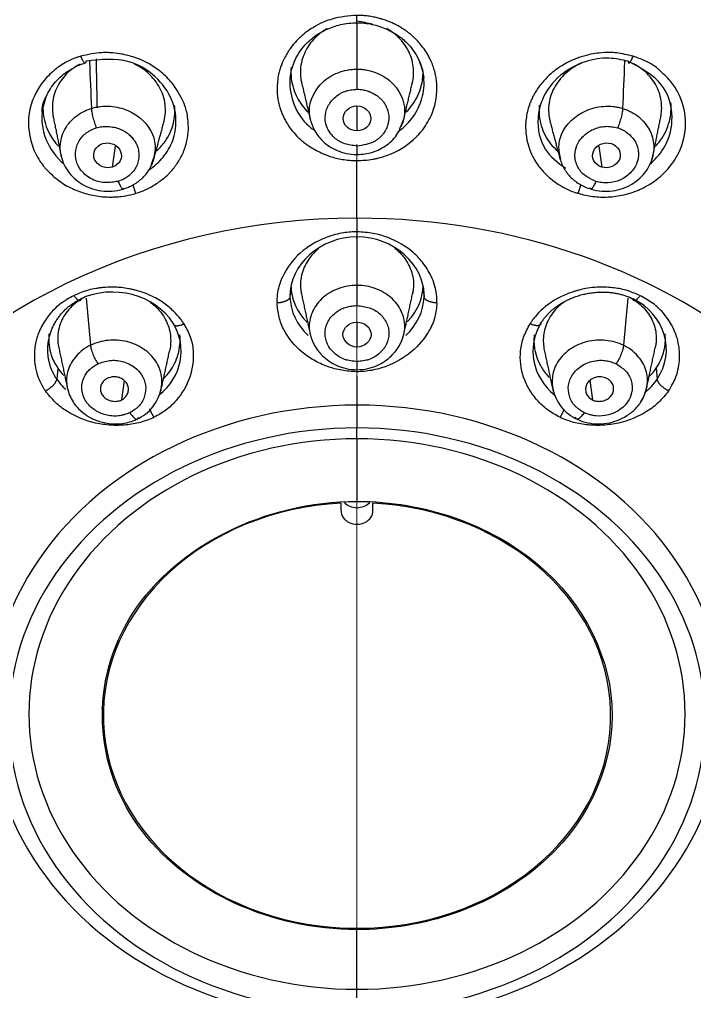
# Model space of a CAD drawing. Extents: x 0 to 1128, y 0 to 827.
# Drawn here: x 452.51 to 473.67, y 520.57 to 551.03 of the extents above; entities that cross this region are included whole.
import ezdxf

# ---------------------------------------------------------------- set-up
doc = ezdxf.new("R2010")
doc.units = 0
doc.header["$LTSCALE"] = 3
doc.header["$MEASUREMENT"] = 0
doc.linetypes.add('CENTER2', pattern=[28.575, 19.05, -3.175, 3.175, -3.175])
doc.layers.add('1', color=7, linetype='CONTINUOUS')
doc.layers.add('Cneter', color=1, linetype='CENTER2', lineweight=13)

msp = doc.modelspace()

# ---------------------------------------------------------------- linework, layer by layer
at = {"layer": '1', "color": 7, "linetype": 'Continuous'}
for p, q in [((463.091, 548.318), (463.091, 547.537)), ((455.511, 547.061), (455.422, 546.402)), ((470.671, 547.061), (470.76, 546.402)), ((463.091, 544.8), (463.091, 546.605)), ((463.091, 544.8), (463.091, 544.372)), ((463.091, 544.201), (463.091, 542.695)), ((461.022, 542.676), (460.989, 542.34)), ((465.16, 542.676), (465.193, 542.34)), ((454.602, 542.293), (454.736, 540.818)), ((471.58, 542.293), (471.446, 540.818)), ((463.091, 541.532), (463.091, 540.764)), ((453.711, 540.103), (453.684, 539.753)), ((472.471, 540.103), (472.498, 539.753)), ((463.091, 539.85), (463.091, 538.943)), ((455.789, 539.714), (455.711, 539.105)), ((470.393, 539.714), (470.471, 539.105)), ((463.091, 538.943), (463.091, 538.229)), ((463.091, 537.888), (463.091, 538.229)), ((463.091, 537.888), (463.091, 535.927)), ((462.591, 535.633), (462.591, 535.872)), ((463.591, 535.633), (463.591, 535.872)), ((463.091, 522.508), (463.091, 522.55)), ((463.091, 520.637), (463.091, 522.508)), ((463.091, 519.926), (463.091, 520.637))]:
    msp.add_line(p, q, dxfattribs=at)
for centre, major_axis, start_param, end_param in [((463.091, 532.806), (38.932, 0), 1.570796, 3.633743), ((463.091, 532.806), (38.932, 0), 5.765608, 7.853982), ((463.091, 532.736), (38.762, 0), 1.570796, 4.712389), ((463.091, 532.736), (38.762, 0), 4.712389, 7.853982), ((463.091, 532.712), (38.555, 0), 1.570796, 4.712389), ((463.091, 532.712), (38.555, 0), 4.712389, 7.853982), ((463.091, 532.712), (-37.7, 0), 4.712389, 7.319813), ((463.091, 532.712), (-37.7, 0), 2.104965, 4.712389), ((463.091, 532.561), (37.4, 0), 1.570796, 2.79938), ((463.091, 532.561), (37.4, 0), 0.336028, 1.570796), ((463.091, 532.303), (37.281, 0), 0, 3.141593), ((463.091, 532.107), (-36.953, 0), 4.712389, 6.283185), ((463.091, 532.107), (-36.953, 0), 3.141593, 4.712389), ((463.091, 529.512), (-18.228, 0), 4.712389, 7.853982), ((463.091, 529.512), (-18.228, 0), 3.141593, 4.712389), ((463.091, 529.292), (11.507, 0), 1.570796, 4.712389), ((463.091, 529.292), (11.507, 0), 4.712389, 7.853982), ((463.091, 529.077), (10.912, 0), 1.570796, 4.712389), ((463.091, 529.077), (10.912, 0), 4.712389, 7.853982), ((463.091, 529.263), (-10.285, 0), 4.712389, 7.853982), ((463.091, 529.263), (-10.285, 0), 1.570796, 4.712389), ((463.091, 529.217), (7.95, 0), 1.633731, 7.791047), ((463.091, 536.149), (0.5, 0), 3.77185, 4.712389), ((463.091, 536.149), (0.5, 0), 4.712389, 5.633882), ((463.091, 535.633), (-0.5, 0), 0, 3.141593), ((463.091, 532.107), (-36.953, 0), 0, 1.570796), ((463.091, 532.107), (-36.953, 0), 1.570796, 3.141593), ((463.091, 529.733), (8, 0), 3.181648, 3.261317), ((463.091, 529.512), (-18.228, 0), 1.570796, 3.141593)]:
    msp.add_ellipse(centre, major_axis=major_axis, ratio=0.838671, start_param=start_param, end_param=end_param, dxfattribs=at)
for points, knots in [([(463.092, 576.731), (461.625, 576.742), (458.622, 576.643), (454.215, 576.105), (450.031, 575.25), (446.284, 574.171), (442.98, 572.956), (440.115, 571.668), (437.662, 570.361), (435.397, 568.967), (433.385, 567.544), (431.677, 566.165), (430.376, 564.999), (429.321, 563.967), (428.383, 562.971), (427.448, 561.891), (426.53, 560.722), (425.588, 559.385), (424.619, 557.825), (423.605, 555.906), (422.678, 553.723), (421.916, 551.337), (421.398, 548.941), (421.079, 546.251), (421.052, 544.382), (421.097, 543.313)], [0, 0, 0, 0, 0.064721, 0.133436, 0.197352, 0.256812, 0.311316, 0.360669, 0.405217, 0.445127, 0.49094, 0.528108, 0.556544, 0.580716, 0.604638, 0.628295, 0.656369, 0.684261, 0.716828, 0.75682, 0.804138, 0.848945, 0.897193, 0.941937, 1, 1, 1, 1]), ([(505.085, 543.318), (505.13, 544.385), (505.104, 546.252), (504.784, 548.94), (504.266, 551.337), (503.504, 553.723), (502.577, 555.906), (501.563, 557.825), (500.595, 559.384), (499.657, 560.716), (498.746, 561.876), (497.827, 562.94), (496.91, 563.917), (495.882, 564.927), (494.61, 566.076), (492.927, 567.445), (490.933, 568.868), (488.68, 570.269), (486.229, 571.588), (483.36, 572.892), (480.044, 574.124), (476.276, 575.221), (472.059, 576.091), (467.609, 576.64), (464.574, 576.742), (463.091, 576.731)], [0, 0, 0, 0, 0.057989, 0.102735, 0.150988, 0.195799, 0.243121, 0.283117, 0.315685, 0.343512, 0.371334, 0.394633, 0.418061, 0.441605, 0.46944, 0.506212, 0.551838, 0.591748, 0.636407, 0.685962, 0.740773, 0.800676, 0.865146, 0.934513, 1, 1, 1, 1]), ([(457.049, 500.187), (452.009, 500.822), (447.151, 502.263), (438.405, 506.497), (434.502, 509.329), (428.215, 515.942), (425.807, 519.77), (422.84, 527.862), (422.264, 532.152), (423.018, 540.604), (424.347, 544.774), (428.74, 552.406), (431.787, 555.884), (439.203, 561.648), (443.549, 563.945), (452.984, 567.053), (458.003, 567.853), (463.091, 567.852)], [0, 0, 0, 0, 0.125, 0.125, 0.25, 0.25, 0.375, 0.375, 0.5, 0.5, 0.625, 0.625, 0.75, 0.75, 0.875, 0.875, 1, 1, 1, 1]), ([(469.133, 500.187), (474.134, 500.819), (478.991, 502.244), (487.751, 506.485), (491.652, 509.299), (497.959, 515.931), (500.363, 519.746), (503.346, 527.852), (503.922, 532.141), (503.167, 540.6), (501.835, 544.768), (497.447, 552.412), (494.391, 555.884), (486.977, 561.654), (482.62, 563.95), (473.204, 567.049), (468.149, 567.852), (463.091, 567.852)], [0, 0, 0, 0, 0.125, 0.125, 0.25, 0.25, 0.375, 0.375, 0.5, 0.5, 0.625, 0.625, 0.75, 0.75, 0.875, 0.875, 1, 1, 1, 1]), ([(463.091, 551.156), (462.827, 551.133), (462.343, 551.092), (461.746, 550.818), (461.393, 550.556), (461.167, 550.332), (460.998, 550.128), (460.839, 549.873), (460.732, 549.641), (460.678, 549.481), (460.645, 549.368), (460.613, 549.217), (460.6, 549.053), (460.588, 548.91), (460.584, 548.846), (460.584, 548.807), (460.585, 548.754), (460.592, 548.657), (460.613, 548.511), (460.647, 548.356), (460.685, 548.215), (460.731, 548.097), (460.784, 547.982), (460.86, 547.827), (460.979, 547.639), (461.148, 547.429), (461.317, 547.261), (461.465, 547.145), (461.665, 547.008), (461.888, 546.884), (462.13, 546.776), (462.365, 546.697), (462.623, 546.639), (462.893, 546.612), (463.031, 546.607), (463.091, 546.605)], [0, 0, 0, 0, 0.099903, 0.182822, 0.249637, 0.272415, 0.310235, 0.35663, 0.395302, 0.415851, 0.427259, 0.444558, 0.480792, 0.496573, 0.505001, 0.50807, 0.512857, 0.527536, 0.549016, 0.575142, 0.594563, 0.610353, 0.628038, 0.647194, 0.682044, 0.719487, 0.756633, 0.777642, 0.794325, 0.852293, 0.876747, 0.897194, 0.947485, 0.977166, 1, 1, 1, 1]), ([(463.091, 550.926), (463.091, 550.922), (463.091, 550.922), (463.091, 550.945), (463.091, 551.022), (463.091, 551.111), (463.091, 551.156)], [0, 0, 0, 0, 0.160247, 0.328734, 0.665708, 1, 1, 1, 1]), ([(463.091, 546.605), (463.256, 546.612), (463.456, 546.621), (463.691, 546.67), (463.848, 546.709), (464.28, 546.842), (464.667, 547.08), (464.932, 547.328), (464.981, 547.378), (465.035, 547.435), (465.205, 547.631), (465.495, 548.096), (465.615, 548.653), (465.592, 549.044), (465.575, 549.167), (465.557, 549.273), (465.511, 549.474), (465.399, 549.783), (465.214, 550.09), (465.038, 550.305), (464.936, 550.409), (464.876, 550.466), (464.818, 550.52), (464.746, 550.581), (464.666, 550.641), (464.605, 550.685), (464.542, 550.727), (464.459, 550.781), (464.355, 550.839), (464.212, 550.911), (464.047, 550.982), (463.873, 551.04), (463.719, 551.083), (463.565, 551.114), (463.41, 551.138), (463.251, 551.154), (463.148, 551.155), (463.091, 551.156)], [0, 0, 0, 0, 0.062533, 0.075701, 0.091402, 0.124506, 0.249278, 0.263813, 0.270145, 0.277558, 0.295638, 0.375581, 0.501404, 0.528764, 0.540943, 0.55377, 0.57395, 0.627643, 0.690567, 0.720055, 0.740105, 0.748985, 0.753577, 0.771715, 0.786354, 0.793063, 0.801468, 0.816275, 0.831771, 0.84792, 0.878332, 0.90118, 0.91839, 0.939393, 0.960953, 0.978229, 1, 1, 1, 1]), ([(460.996, 549.203), (461.013, 549.37), (461.105, 549.727), (461.387, 550.177), (461.758, 550.509), (462.131, 550.73), (462.585, 550.887), (462.914, 550.925), (463.091, 550.926)], [0, 0, 0, 0, 0.185793, 0.414481, 0.545104, 0.685862, 0.837115, 1, 1, 1, 1]), ([(463.051, 550.926), (463.227, 550.927), (463.56, 550.893), (464.02, 550.74), (464.402, 550.523), (464.783, 550.193), (465.073, 549.737), (465.168, 549.373), (465.186, 549.201)], [0, 0, 0, 0, 0.16079, 0.312624, 0.453457, 0.582656, 0.81124, 1, 1, 1, 1]), ([(462.151, 550.74), (462.097, 550.709), (462.045, 550.676), (461.838, 550.527), (461.702, 550.388), (461.49, 550.082), (461.411, 549.913), (461.316, 549.555), (461.303, 549.362), (461.336, 549.129), (461.345, 549.083), (461.356, 549.037)], [0, 0, 0, 0, 0.087806, 0.087806, 0.364311, 0.364311, 0.639372, 0.639372, 0.928568, 0.928568, 1, 1, 1, 1]), ([(464.825, 549.033), (464.866, 549.203), (464.877, 549.382), (464.832, 549.728), (464.776, 549.901), (464.606, 550.226), (464.487, 550.381), (464.249, 550.598), (464.143, 550.675), (464.028, 550.74)], [0, 0, 0, 0, 0.266329, 0.266329, 0.5342, 0.5342, 0.815258, 0.815258, 1, 1, 1, 1]), ([(454.437, 549.876), (454.416, 549.87), (454.364, 549.855), (454.218, 549.808), (453.971, 549.699), (453.624, 549.47), (453.11, 548.982), (452.708, 548.097), (452.814, 547.299), (452.981, 546.904), (453.04, 546.777), (453.129, 546.628), (453.233, 546.478), (453.308, 546.381), (453.385, 546.298), (453.554, 546.128), (453.776, 545.943), (454.061, 545.777), (454.353, 545.639), (454.666, 545.543), (454.986, 545.486), (455.211, 545.464), (455.399, 545.463), (455.529, 545.467), (455.623, 545.475), (455.77, 545.492), (455.954, 545.521), (456.103, 545.564), (456.158, 545.58)], [0, 0, 0, 0, 0.008272, 0.021046, 0.059166, 0.113655, 0.185683, 0.344932, 0.50381, 0.511178, 0.523307, 0.561792, 0.582252, 0.597764, 0.611708, 0.627434, 0.693834, 0.724992, 0.755733, 0.818462, 0.849606, 0.879412, 0.904055, 0.921246, 0.928925, 0.939959, 0.977903, 1, 1, 1, 1]), ([(456.158, 545.58), (456.235, 545.605), (456.405, 545.662), (456.677, 545.795), (456.929, 545.965), (457.118, 546.119), (457.221, 546.224), (457.282, 546.289), (457.354, 546.373), (457.428, 546.477), (457.493, 546.574), (457.53, 546.635), (457.574, 546.711), (457.62, 546.802), (457.669, 546.919), (457.717, 547.052), (457.809, 547.378), (457.819, 547.76), (457.765, 548.09), (457.729, 548.226), (457.68, 548.379), (457.581, 548.599), (457.429, 548.85), (457.261, 549.076), (457.046, 549.31), (456.67, 549.605), (456.238, 549.814), (455.859, 549.914), (455.628, 549.962), (455.418, 549.984), (455.233, 549.99), (454.916, 549.985), (454.655, 549.926), (454.437, 549.876)], [0, 0, 0, 0, 0.031275, 0.069251, 0.118317, 0.152344, 0.167397, 0.178008, 0.189026, 0.212834, 0.230826, 0.237748, 0.242571, 0.267605, 0.280658, 0.296083, 0.327495, 0.424212, 0.455613, 0.468583, 0.483535, 0.522632, 0.568341, 0.6034, 0.636437, 0.695049, 0.790034, 0.817951, 0.844131, 0.879915, 0.897856, 0.9144, 1, 1, 1, 1]), ([(454.593, 549.72), (454.592, 549.695), (454.586, 549.666), (454.565, 549.66), (454.537, 549.679), (454.491, 549.75), (454.453, 549.834), (454.437, 549.876)], [0, 0, 0, 0, 0.250499, 0.375748, 0.500997, 0.751496, 1, 1, 1, 1]), ([(464.371, 547.509), (464.512, 547.607), (464.804, 547.869), (465.112, 548.395), (465.254, 549.095), (465.112, 549.623), (464.971, 549.891)], [0, 0, 0, 0, 0.185225, 0.425587, 0.675334, 1, 1, 1, 1]), ([(471.745, 549.876), (471.572, 549.917), (471.365, 549.966), (471.115, 549.99), (470.937, 549.994), (470.705, 549.982), (470.407, 549.939), (470.169, 549.876), (469.973, 549.808), (469.793, 549.734), (469.583, 549.626), (469.361, 549.483), (469.142, 549.309), (468.922, 549.09), (468.751, 548.865), (468.639, 548.676), (468.587, 548.571), (468.555, 548.501), (468.525, 548.433), (468.487, 548.334), (468.452, 548.216), (468.426, 548.11), (468.383, 547.906), (468.352, 547.433), (468.503, 546.842), (468.84, 546.337), (469.15, 546.036), (469.457, 545.82), (469.71, 545.687), (469.881, 545.622), (469.978, 545.593), (470.011, 545.583), (470.024, 545.58)], [0, 0, 0, 0, 0.068311, 0.081633, 0.095378, 0.136233, 0.169511, 0.209281, 0.229788, 0.248884, 0.283502, 0.320894, 0.351441, 0.393427, 0.443793, 0.465246, 0.483429, 0.491822, 0.497388, 0.514108, 0.535693, 0.548924, 0.560357, 0.623395, 0.748904, 0.811667, 0.874572, 0.923853, 0.961144, 0.986697, 0.994939, 1, 1, 1, 1]), ([(470.024, 545.58), (470.175, 545.541), (470.404, 545.483), (470.722, 545.461), (471.209, 545.463), (471.662, 545.567), (472.042, 545.74), (472.185, 545.815), (472.349, 545.914), (472.5, 546.024), (472.611, 546.118), (472.674, 546.177), (472.815, 546.309), (472.972, 546.499), (473.112, 546.728), (473.183, 546.865), (473.343, 547.22), (473.454, 547.875), (473.253, 548.607), (472.919, 549.125), (472.677, 549.336), (472.537, 549.468), (472.477, 549.523), (472.34, 549.621), (472.088, 549.758), (471.871, 549.833), (471.745, 549.876)], [0, 0, 0, 0, 0.06014, 0.090394, 0.121219, 0.245346, 0.26142, 0.28246, 0.307836, 0.335836, 0.356, 0.365283, 0.37024, 0.433061, 0.463659, 0.480356, 0.49684, 0.624836, 0.752229, 0.80977, 0.87823, 0.881148, 0.887692, 0.911204, 0.948438, 1, 1, 1, 1]), ([(471.589, 549.72), (471.59, 549.695), (471.596, 549.666), (471.617, 549.66), (471.646, 549.68), (471.692, 549.75), (471.729, 549.834), (471.745, 549.876)], [0, 0, 0, 0, 0.250934, 0.376402, 0.501869, 0.752803, 1, 1, 1, 1]), ([(453.356, 548.62), (453.43, 548.786), (453.621, 549.086), (454.054, 549.456), (454.405, 549.615), (454.6, 549.676)], [0, 0, 0, 0, 0.330924, 0.662718, 1, 1, 1, 1]), ([(454.41, 549.629), (454.333, 549.59), (454.26, 549.545), (454.04, 549.386), (453.908, 549.253), (453.701, 548.953), (453.625, 548.782), (453.542, 548.433), (453.531, 548.25), (453.558, 548.038), (453.564, 548.003), (453.571, 547.968)], [0, 0, 0, 0, 0.12243, 0.12243, 0.393444, 0.393444, 0.670421, 0.670421, 0.945952, 0.945952, 1, 1, 1, 1]), ([(457.413, 547.948), (457.402, 548.13), (457.243, 548.873), (456.156, 549.893), (455.054, 549.771), (454.593, 549.72)], [0, 0, 0, 0, 0.158148, 0.647538, 1, 1, 1, 1]), ([(457.037, 547.809), (457.04, 547.822), (457.044, 547.836), (457.087, 548.018), (457.097, 548.195), (457.054, 548.551), (456.995, 548.734), (456.816, 549.057), (456.698, 549.204), (456.431, 549.448), (456.282, 549.551), (456.12, 549.63)], [0, 0, 0, 0, 0.019607, 0.019607, 0.264151, 0.264151, 0.523836, 0.523836, 0.769912, 0.769912, 1, 1, 1, 1]), ([(461.029, 549.534), (461.016, 549.414), (461.017, 549.292), (461.056, 548.968), (461.12, 548.765), (461.305, 548.409), (461.422, 548.249), (461.562, 548.111)], [0, 0, 0, 0, 0.233792, 0.233792, 0.635313, 0.635313, 1, 1, 1, 1]), ([(471.589, 549.72), (471.39, 549.762), (470.948, 549.856), (470.182, 549.734), (469.391, 549.296), (468.896, 548.644), (468.782, 548.132), (468.768, 547.946)], [0, 0, 0, 0, 0.15776, 0.351074, 0.581023, 0.847978, 1, 1, 1, 1]), ([(470.128, 549.661), (470.008, 549.607), (469.893, 549.541), (469.632, 549.352), (469.493, 549.214), (469.268, 548.904), (469.183, 548.725), (469.095, 548.371), (469.085, 548.192), (469.113, 547.95), (469.126, 547.881), (469.144, 547.813)], [0, 0, 0, 0, 0.163117, 0.163117, 0.408028, 0.408028, 0.665525, 0.665525, 0.904134, 0.904134, 1, 1, 1, 1]), ([(472.946, 548.211), (472.906, 548.489), (472.647, 549.158), (471.988, 549.508), (471.589, 549.72)], [0, 0, 0, 0, 0.395276, 1, 1, 1, 1]), ([(472.611, 547.964), (472.641, 548.112), (472.648, 548.263), (472.614, 548.593), (472.561, 548.775), (472.391, 549.103), (472.271, 549.255), (472.06, 549.446), (471.984, 549.503), (471.864, 549.579), (471.822, 549.603), (471.748, 549.641), (471.715, 549.657), (471.682, 549.672)], [0, 0, 0, 0, 0.218987, 0.218987, 0.488671, 0.488671, 0.757221, 0.757221, 0.886949, 0.886949, 0.95147, 0.95147, 1, 1, 1, 1]), ([(461.003, 549.269), (460.992, 549.192), (460.951, 548.591), (461.262, 547.896), (461.745, 547.562), (461.791, 547.533)], [0, 0, 0, 0, 0.119104, 0.918397, 1, 1, 1, 1]), ([(461.639, 547.863), (461.612, 547.957), (461.597, 548.054), (461.599, 548.492), (461.762, 548.829), (462.158, 549.191), (462.315, 549.289), (462.588, 549.395), (462.733, 549.438), (462.894, 549.46), (462.989, 549.469), (463.075, 549.472), (463.091, 549.472)], [0, 0, 0, 0, 0.125751, 0.125751, 0.562876, 0.562876, 0.781438, 0.781438, 0.890719, 0.945359, 0.945359, 1, 1, 1, 1]), ([(463.091, 549.472), (463.076, 549.472), (463.18, 549.47), (463.277, 549.461), (463.331, 549.454), (463.488, 549.426), (463.583, 549.398), (463.852, 549.295), (464.013, 549.198), (464.417, 548.837), (464.581, 548.5), (464.586, 547.986), (464.541, 547.816), (464.461, 547.659)], [0, 0, 0, 0, 0.049882, 0.049882, 0.099764, 0.099764, 0.199528, 0.199528, 0.399057, 0.399057, 0.798113, 0.798113, 1, 1, 1, 1]), ([(463.091, 549.472), (463.091, 549.44), (463.091, 549.377), (463.091, 549.272), (463.091, 549.154), (463.091, 549.03), (463.091, 548.916), (463.091, 548.865), (463.091, 548.841)], [0, 0, 0, 0, 0.248345, 0.373709, 0.499073, 0.749802, 0.875167, 1, 1, 1, 1]), ([(464.637, 548.129), (464.712, 548.205), (464.78, 548.287), (464.96, 548.546), (465.05, 548.738), (465.142, 549.078), (465.162, 549.227), (465.162, 549.374)], [0, 0, 0, 0, 0.224304, 0.224304, 0.674737, 0.674737, 1, 1, 1, 1]), ([(463.091, 547.062), (463.026, 547.07), (462.896, 547.088), (462.705, 547.129), (462.528, 547.206), (462.314, 547.367), (462.137, 547.621), (462.071, 547.968), (462.149, 548.298), (462.37, 548.591), (462.616, 548.746), (462.801, 548.803), (462.928, 548.827), (463.026, 548.835), (463.091, 548.841)], [0, 0, 0, 0, 0.063636, 0.126088, 0.187939, 0.250872, 0.393805, 0.500693, 0.625165, 0.749832, 0.874912, 0.906038, 0.937161, 1, 1, 1, 1]), ([(463.091, 548.841), (463.155, 548.838), (463.264, 548.833), (463.387, 548.799), (463.452, 548.779), (463.48, 548.768), (463.53, 548.746), (463.612, 548.709), (463.705, 548.65), (463.786, 548.586), (463.857, 548.521), (463.927, 548.44), (464.009, 548.306), (464.064, 548.161), (464.087, 548.023), (464.089, 547.936), (464.083, 547.844), (464.059, 547.728), (464.028, 547.638), (463.993, 547.569), (463.961, 547.512), (463.912, 547.442), (463.849, 547.367), (463.783, 547.309), (463.714, 547.254), (463.509, 547.121), (463.284, 547.089), (463.091, 547.062)], [0, 0, 0, 0, 0.0612, 0.104075, 0.12284, 0.12694, 0.13392, 0.175774, 0.214728, 0.243183, 0.280107, 0.312516, 0.352339, 0.445111, 0.475939, 0.503152, 0.538718, 0.575215, 0.630225, 0.640561, 0.656671, 0.698715, 0.729719, 0.75738, 0.788043, 0.818609, 1, 1, 1, 1]), ([(453.255, 548.431), (453.244, 548.313), (453.245, 548.193), (453.281, 547.859), (453.348, 547.641), (453.53, 547.305), (453.625, 547.173), (453.736, 547.053)], [0, 0, 0, 0, 0.240993, 0.240993, 0.686954, 0.686954, 1, 1, 1, 1]), ([(454.766, 548.241), (454.751, 548.237), (454.85, 548.265), (454.944, 548.284), (454.997, 548.293), (455.156, 548.311), (455.256, 548.313), (455.549, 548.292), (455.738, 548.247), (456.258, 548.022), (456.543, 547.752), (456.808, 547.126), (456.781, 546.785), (456.637, 546.485)], [0, 0, 0, 0, 0.042366, 0.042366, 0.084732, 0.084732, 0.169465, 0.169465, 0.338929, 0.338929, 0.677859, 0.677859, 1, 1, 1, 1]), ([(456.822, 546.916), (456.917, 547.004), (457.003, 547.102), (457.199, 547.38), (457.288, 547.577), (457.38, 547.963), (457.393, 548.153), (457.376, 548.341)], [0, 0, 0, 0, 0.237674, 0.237674, 0.640014, 0.640014, 1, 1, 1, 1]), ([(468.805, 548.341), (468.795, 548.231), (468.795, 548.12), (468.827, 547.8), (468.888, 547.59), (469.084, 547.215), (469.221, 547.043), (469.384, 546.896), (469.386, 546.894), (469.388, 546.892)], [0, 0, 0, 0, 0.206664, 0.206664, 0.605477, 0.605477, 0.994509, 0.994509, 1, 1, 1, 1]), ([(469.483, 546.637), (469.397, 546.895), (469.395, 547.172), (469.635, 547.745), (469.919, 548.016), (470.432, 548.244), (470.617, 548.29), (470.914, 548.313), (471.067, 548.312), (471.227, 548.286), (471.32, 548.268), (471.401, 548.245), (471.416, 548.241)], [0, 0, 0, 0, 0.28297, 0.28297, 0.641485, 0.641485, 0.820742, 0.820742, 0.910371, 0.955186, 0.955186, 1, 1, 1, 1]), ([(472.448, 547.057), (472.5, 547.113), (472.549, 547.172), (472.726, 547.415), (472.826, 547.62), (472.932, 548.026), (472.948, 548.23), (472.929, 548.429)], [0, 0, 0, 0, 0.147987, 0.147987, 0.591689, 0.591689, 1, 1, 1, 1]), ([(453.254, 548.303), (453.248, 548.272), (453.184, 547.935), (453.247, 547.272), (453.659, 546.705), (453.914, 546.487)], [0, 0, 0, 0, 0.047904, 0.528919, 1, 1, 1, 1]), ([(453.825, 546.721), (453.754, 547.001), (453.79, 547.3), (453.997, 547.709), (454.107, 547.845), (454.322, 548.024), (454.442, 548.106), (454.585, 548.173), (454.671, 548.209), (454.751, 548.236), (454.766, 548.241)], [0, 0, 0, 0, 0.457921, 0.457921, 0.728961, 0.728961, 0.86448, 0.93224, 0.93224, 1, 1, 1, 1]), ([(454.766, 548.241), (454.767, 548.209), (454.774, 548.147), (454.793, 548.044), (454.82, 547.931), (454.863, 547.782), (454.902, 547.678), (454.92, 547.633)], [0, 0, 0, 0, 0.248345, 0.373709, 0.499073, 0.749802, 1, 1, 1, 1]), ([(471.416, 548.241), (471.415, 548.209), (471.408, 548.147), (471.389, 548.044), (471.362, 547.931), (471.319, 547.782), (471.28, 547.678), (471.262, 547.633)], [0, 0, 0, 0, 0.248345, 0.373709, 0.499073, 0.749802, 1, 1, 1, 1]), ([(471.416, 548.241), (471.402, 548.245), (471.5, 548.214), (471.587, 548.177), (471.635, 548.155), (471.773, 548.083), (471.851, 548.03), (472.064, 547.855), (472.177, 547.718), (472.416, 547.262), (472.44, 546.897), (472.309, 546.573), (472.308, 546.571), (472.308, 546.57)], [0, 0, 0, 0, 0.062354, 0.062354, 0.124708, 0.124708, 0.249415, 0.249415, 0.498831, 0.498831, 0.997661, 0.997661, 1, 1, 1, 1]), ([(472.259, 546.486), (472.342, 546.556), (472.586, 546.792), (472.932, 547.336), (472.991, 547.9), (472.946, 548.211)], [0, 0, 0, 0, 0.164195, 0.514329, 1, 1, 1, 1]), ([(456.55, 546.308), (456.557, 546.312), (456.736, 546.42), (457.047, 546.704), (457.353, 547.234), (457.423, 547.674), (457.415, 547.915), (457.413, 547.948)], [0, 0, 0, 0, 0.011722, 0.310889, 0.622201, 0.948141, 1, 1, 1, 1]), ([(461.622, 547.916), (461.649, 547.796), (461.74, 547.544), (462.012, 547.181), (462.383, 546.939), (462.765, 546.82), (462.978, 546.799), (463.091, 546.799)], [0, 0, 0, 0, 0.180315, 0.408181, 0.680941, 0.834233, 1, 1, 1, 1]), ([(468.768, 547.946), (468.742, 547.594), (468.879, 546.94), (469.379, 546.534), (469.637, 546.368)], [0, 0, 0, 0, 0.543428, 1, 1, 1, 1]), ([(455.605, 545.954), (455.54, 545.944), (455.411, 545.923), (455.216, 545.908), (455.02, 545.929), (454.757, 546.019), (454.493, 546.209), (454.297, 546.516), (454.244, 546.851), (454.339, 547.19), (454.511, 547.407), (454.662, 547.513), (454.773, 547.573), (454.861, 547.609), (454.92, 547.633)], [0, 0, 0, 0, 0.063636, 0.126088, 0.187939, 0.250872, 0.393805, 0.500693, 0.625165, 0.749832, 0.874912, 0.906038, 0.937161, 1, 1, 1, 1]), ([(454.92, 547.633), (454.975, 547.646), (455.092, 547.673), (455.281, 547.676), (455.48, 547.655), (455.637, 547.607), (455.747, 547.558), (455.818, 547.52), (455.886, 547.472), (455.949, 547.42), (456.008, 547.364), (456.055, 547.31), (456.095, 547.263), (456.141, 547.197), (456.201, 547.092), (456.248, 546.928), (456.259, 546.741), (456.233, 546.558), (456.151, 546.338), (455.989, 546.157), (455.785, 546.021), (455.665, 545.977), (455.605, 545.954)], [0, 0, 0, 0, 0.054279, 0.115798, 0.180488, 0.244899, 0.27327, 0.297886, 0.323668, 0.355587, 0.379723, 0.406202, 0.428739, 0.443022, 0.489863, 0.555193, 0.62383, 0.691696, 0.754495, 0.875032, 0.937133, 1, 1, 1, 1]), ([(463.091, 546.799), (463.261, 546.797), (463.586, 546.843), (464.04, 547.076), (464.338, 547.366), (464.427, 547.577), (464.447, 547.644)], [0, 0, 0, 0, 0.285694, 0.576083, 0.872167, 1, 1, 1, 1]), ([(470.577, 545.954), (470.519, 545.982), (470.404, 546.035), (470.241, 546.129), (470.104, 546.252), (469.964, 546.465), (469.896, 546.756), (469.967, 547.102), (470.168, 547.391), (470.488, 547.604), (470.779, 547.679), (470.974, 547.68), (471.103, 547.666), (471.198, 547.646), (471.262, 547.633)], [0, 0, 0, 0, 0.063636, 0.126088, 0.187939, 0.250872, 0.393805, 0.500693, 0.625165, 0.749832, 0.874912, 0.906038, 0.937161, 1, 1, 1, 1]), ([(471.262, 547.633), (471.314, 547.613), (471.424, 547.571), (471.574, 547.471), (471.713, 547.346), (471.801, 547.223), (471.851, 547.125), (471.879, 547.058), (471.897, 546.984), (471.909, 546.909), (471.913, 546.833), (471.911, 546.766), (471.908, 546.707), (471.897, 546.631), (471.866, 546.516), (471.785, 546.363), (471.657, 546.212), (471.505, 546.083), (471.281, 545.957), (471.024, 545.904), (470.766, 545.908), (470.641, 545.939), (470.577, 545.954)], [0, 0, 0, 0, 0.054279, 0.115798, 0.180488, 0.244899, 0.27327, 0.297886, 0.323668, 0.355587, 0.379723, 0.406202, 0.428739, 0.443022, 0.489863, 0.555193, 0.62383, 0.691696, 0.754495, 0.875032, 0.937133, 1, 1, 1, 1]), ([(453.806, 546.81), (453.823, 546.715), (453.876, 546.532), (454.02, 546.274), (454.221, 546.046), (454.472, 545.857), (454.764, 545.721), (455.086, 545.646), (455.423, 545.638), (455.641, 545.68), (455.75, 545.713)], [0, 0, 0, 0, 0.115626, 0.234607, 0.356123, 0.48016, 0.6067, 0.735012, 0.865553, 1, 1, 1, 1]), ([(463.091, 547.062), (463.091, 547.036), (463.091, 546.987), (463.091, 546.895), (463.091, 546.826), (463.091, 546.803), (463.091, 546.799), (463.091, 546.799)], [0, 0, 0, 0, 0.19923, 0.399308, 0.799463, 0.99954, 1, 1, 1, 1]), ([(470.432, 545.713), (470.542, 545.679), (470.76, 545.638), (471.098, 545.646), (471.419, 545.721), (471.71, 545.857), (471.959, 546.044), (472.158, 546.268), (472.301, 546.521), (472.355, 546.701), (472.373, 546.793)], [0, 0, 0, 0, 0.136048, 0.267593, 0.396566, 0.523428, 0.647233, 0.76801, 0.885868, 1, 1, 1, 1]), ([(455.75, 545.713), (455.87, 545.746), (456.095, 545.838), (456.391, 546.061), (456.617, 546.352), (456.706, 546.572), (456.737, 546.691)], [0, 0, 0, 0, 0.245151, 0.493154, 0.745323, 1, 1, 1, 1]), ([(469.441, 546.71), (469.47, 546.589), (469.557, 546.365), (469.784, 546.068), (470.083, 545.84), (470.31, 545.746), (470.432, 545.713)], [0, 0, 0, 0, 0.254484, 0.506734, 0.754971, 1, 1, 1, 1]), ([(455.605, 545.954), (455.624, 545.907), (455.666, 545.814), (455.718, 545.736), (455.751, 545.71), (455.776, 545.708), (455.786, 545.733), (455.789, 545.756)], [0, 0, 0, 0, 0.250198, 0.500927, 0.626291, 0.751655, 1, 1, 1, 1]), ([(470.577, 545.954), (470.558, 545.907), (470.516, 545.814), (470.464, 545.736), (470.432, 545.71), (470.406, 545.708), (470.396, 545.733), (470.393, 545.756)], [0, 0, 0, 0, 0.250198, 0.500927, 0.626291, 0.751655, 1, 1, 1, 1]), ([(456.158, 545.58), (456.144, 545.616), (456.113, 545.7), (456.084, 545.797), (456.072, 545.844), (456.072, 545.845)], [0, 0, 0, 0, 0.494767, 0.993505, 1, 1, 1, 1]), ([(470.024, 545.58), (470.038, 545.616), (470.069, 545.7), (470.098, 545.797), (470.11, 545.845), (470.11, 545.846)], [0, 0, 0, 0, 0.490897, 0.989216, 1, 1, 1, 1]), ([(463.091, 544.372), (463.023, 544.371), (462.879, 544.368), (462.652, 544.343), (462.4, 544.289), (461.914, 544.134), (461.263, 543.748), (460.818, 543.151), (460.644, 542.687), (460.592, 542.436), (460.581, 542.275), (460.584, 542.188), (460.585, 542.158), (460.586, 542.147)], [0, 0, 0, 0, 0.05176, 0.108555, 0.172975, 0.248099, 0.500481, 0.752853, 0.850284, 0.924049, 0.974393, 0.990426, 1, 1, 1, 1]), ([(465.596, 542.147), (465.594, 542.235), (465.587, 542.521), (465.453, 542.966), (465.21, 543.347), (465.006, 543.579), (464.687, 543.887), (464.216, 544.164), (463.587, 544.345), (463.261, 544.362), (463.091, 544.372)], [0, 0, 0, 0, 0.076539, 0.248309, 0.393171, 0.453606, 0.502018, 0.753925, 0.871464, 1, 1, 1, 1]), ([(461.893, 543.85), (461.78, 543.76), (461.68, 543.656), (461.495, 543.402), (461.417, 543.243), (461.321, 542.906), (461.306, 542.724), (461.335, 542.508), (461.342, 542.468), (461.351, 542.429)], [0, 0, 0, 0, 0.255569, 0.255569, 0.580676, 0.580676, 0.923237, 0.923237, 1, 1, 1, 1]), ([(464.277, 543.861), (464.388, 543.773), (464.487, 543.673), (464.675, 543.423), (464.756, 543.265), (464.858, 542.931), (464.876, 542.748), (464.85, 542.524), (464.842, 542.476), (464.832, 542.429)], [0, 0, 0, 0, 0.247743, 0.247743, 0.569404, 0.569404, 0.908549, 0.908549, 1, 1, 1, 1]), ([(457.665, 541.491), (457.653, 541.51), (457.619, 541.563), (457.522, 541.697), (457.379, 541.855), (457.2, 542.017), (456.964, 542.2), (456.677, 542.358), (456.37, 542.482), (456.178, 542.538), (456.04, 542.571), (455.896, 542.6), (455.738, 542.623), (455.564, 542.636), (455.376, 542.64), (455.194, 542.636), (455.024, 542.616), (454.868, 542.592), (454.59, 542.533), (454.369, 542.441), (454.221, 542.378)], [0, 0, 0, 0, 0.018744, 0.053071, 0.136767, 0.191393, 0.246907, 0.373645, 0.444637, 0.500813, 0.525716, 0.552552, 0.611987, 0.646453, 0.684097, 0.754156, 0.783905, 0.813897, 0.874653, 1, 1, 1, 1]), ([(461.022, 542.676), (461.026, 542.482), (461.069, 542.286), (461.223, 541.921), (461.337, 541.746), (461.494, 541.573), (461.513, 541.553), (461.532, 541.534)], [0, 0, 0, 0, 0.467936, 0.467936, 0.938964, 0.938964, 1, 1, 1, 1]), ([(463.091, 542.695), (462.895, 542.695), (462.503, 542.625), (462.003, 542.341), (461.729, 541.981), (461.614, 541.656), (461.583, 541.402), (461.605, 541.23), (461.626, 541.144), (461.627, 541.14)], [0, 0, 0, 0, 0.220952, 0.441904, 0.662855, 0.773331, 0.883807, 0.994283, 1, 1, 1, 1]), ([(464.465, 540.903), (464.467, 540.906), (464.507, 540.986), (464.567, 541.15), (464.599, 541.401), (464.569, 541.654), (464.484, 541.897), (464.346, 542.123), (464.158, 542.322), (463.928, 542.484), (463.583, 542.644), (463.29, 542.695), (463.091, 542.695)], [0, 0, 0, 0, 0.004678, 0.10421, 0.203742, 0.303275, 0.402807, 0.502339, 0.601871, 0.701403, 0.800936, 1, 1, 1, 1]), ([(463.091, 542.695), (463.091, 542.678), (463.091, 542.64), (463.091, 542.571), (463.091, 542.49), (463.091, 542.373), (463.091, 542.251), (463.091, 542.139), (463.091, 542.089), (463.091, 542.066)], [0, 0, 0, 0, 0.123912, 0.249145, 0.374378, 0.499611, 0.750076, 0.875309, 1, 1, 1, 1]), ([(464.663, 541.548), (464.712, 541.598), (464.758, 541.65), (464.937, 541.88), (465.041, 542.079), (465.137, 542.413), (465.158, 542.545), (465.16, 542.676)], [0, 0, 0, 0, 0.159847, 0.159847, 0.680922, 0.680922, 1, 1, 1, 1]), ([(471.961, 542.378), (471.797, 542.446), (471.504, 542.566), (471.017, 542.642), (470.612, 542.643), (470.279, 542.602), (470.081, 542.557), (469.94, 542.519), (469.798, 542.474), (469.626, 542.408), (469.448, 542.323), (469.29, 542.237), (469.097, 542.109), (468.883, 541.942), (468.695, 541.747), (468.584, 541.6), (468.534, 541.519), (468.517, 541.491)], [0, 0, 0, 0, 0.137586, 0.245941, 0.371958, 0.442463, 0.499477, 0.525628, 0.553364, 0.613557, 0.666301, 0.705635, 0.753132, 0.848234, 0.921131, 0.972109, 1, 1, 1, 1]), ([(454.221, 542.378), (454.069, 542.293), (453.797, 542.14), (453.469, 541.821), (453.259, 541.524), (453.128, 541.258), (453.07, 541.089), (453.036, 540.966), (453.007, 540.838), (452.984, 540.678), (452.977, 540.504), (452.981, 540.343), (453.009, 540.136), (453.066, 539.892), (453.163, 539.653), (453.252, 539.495), (453.307, 539.417), (453.326, 539.39)], [0, 0, 0, 0, 0.137586, 0.245941, 0.371958, 0.442463, 0.499477, 0.525628, 0.553364, 0.613557, 0.666301, 0.705635, 0.753132, 0.848233, 0.921131, 0.972108, 1, 1, 1, 1]), ([(454.597, 542.348), (454.432, 542.268), (454.281, 542.163), (454.025, 541.915), (453.918, 541.768), (453.766, 541.451), (453.722, 541.276), (453.707, 540.984), (453.717, 540.865), (453.742, 540.748)], [0, 0, 0, 0, 0.26247, 0.26247, 0.534052, 0.534052, 0.812666, 0.812666, 1, 1, 1, 1]), ([(471.585, 542.348), (471.743, 542.272), (471.887, 542.173), (472.141, 541.934), (472.25, 541.789), (472.409, 541.475), (472.456, 541.3), (472.476, 541), (472.467, 540.872), (472.44, 540.748)], [0, 0, 0, 0, 0.249866, 0.249866, 0.52108, 0.52108, 0.800119, 0.800119, 1, 1, 1, 1]), ([(472.856, 539.39), (472.904, 539.467), (473.062, 539.719), (473.201, 540.163), (473.209, 540.598), (473.166, 540.885), (473.066, 541.287), (472.816, 541.726), (472.375, 542.147), (472.103, 542.299), (471.961, 542.378)], [0, 0, 0, 0, 0.076539, 0.248308, 0.393169, 0.453603, 0.502015, 0.753921, 0.87163, 1, 1, 1, 1]), ([(456.607, 542.171), (456.655, 542.136), (456.701, 542.099), (456.888, 541.933), (457.008, 541.782), (457.171, 541.467), (457.221, 541.301), (457.26, 540.98), (457.254, 540.821), (457.221, 540.668)], [0, 0, 0, 0, 0.096447, 0.096447, 0.417012, 0.417012, 0.717995, 0.717995, 1, 1, 1, 1]), ([(463.091, 539.99), (462.932, 539.999), (462.615, 540.017), (462.158, 540.145), (461.735, 540.338), (461.232, 540.684), (460.847, 541.154), (460.626, 541.701), (460.6, 541.996), (460.586, 542.147)], [0, 0, 0, 0, 0.122713, 0.244891, 0.367233, 0.490093, 0.738038, 0.866371, 1, 1, 1, 1]), ([(463.091, 540.305), (463.025, 540.312), (462.927, 540.322), (462.799, 540.346), (462.675, 540.382), (462.532, 540.453), (462.329, 540.6), (462.143, 540.844), (462.076, 541.14), (462.107, 541.385), (462.181, 541.572), (462.301, 541.739), (462.447, 541.868), (462.602, 541.96), (462.732, 542.011), (462.84, 542.036), (462.951, 542.053), (463.035, 542.061), (463.091, 542.066)], [0, 0, 0, 0, 0.063042, 0.094196, 0.125209, 0.187664, 0.250102, 0.374984, 0.499861, 0.571217, 0.64257, 0.713923, 0.785286, 0.839201, 0.892766, 0.919409, 0.946138, 1, 1, 1, 1]), ([(465.596, 542.147), (465.583, 542), (465.556, 541.707), (465.326, 541.163), (464.838, 540.582), (464.155, 540.189), (463.555, 540.02), (463.244, 539.99), (463.091, 539.99), (463.091, 539.99)], [0, 0, 0, 0, 0.131508, 0.260237, 0.512237, 0.759755, 0.880943, 0.999988, 1, 1, 1, 1]), ([(463.091, 542.066), (463.157, 542.056), (463.288, 542.037), (463.479, 541.995), (463.658, 541.921), (463.857, 541.772), (464.006, 541.577), (464.08, 541.357), (464.104, 541.129), (464.038, 540.842), (463.815, 540.552), (463.568, 540.4), (463.383, 540.346), (463.254, 540.321), (463.157, 540.312), (463.091, 540.305)], [0, 0, 0, 0, 0.064052, 0.126755, 0.188326, 0.250857, 0.375724, 0.438167, 0.500616, 0.625533, 0.750452, 0.874799, 0.905823, 0.936975, 1, 1, 1, 1]), ([(469.569, 542.167), (469.517, 542.128), (469.466, 542.087), (469.277, 541.914), (469.16, 541.761), (469.003, 541.444), (468.956, 541.278), (468.922, 540.964), (468.93, 540.813), (468.961, 540.667)], [0, 0, 0, 0, 0.107409, 0.107409, 0.429091, 0.429091, 0.730472, 0.730472, 1, 1, 1, 1]), ([(457.665, 541.491), (457.738, 541.357), (457.883, 541.091), (457.996, 540.52), (457.906, 539.808), (457.539, 539.183), (457.119, 538.778), (456.86, 538.633), (456.732, 538.561)], [0, 0, 0, 0, 0.131504, 0.26022, 0.512194, 0.75971, 0.880917, 1, 1, 1, 1]), ([(463.091, 540.764), (462.976, 540.764), (462.746, 540.855), (462.604, 541.158), (462.742, 541.45), (462.956, 541.535), (463.061, 541.541)], [0, 0, 0, 0, 0.255642, 0.511283, 0.766925, 1, 1, 1, 1]), ([(463.061, 541.541), (463.071, 541.542), (463.196, 541.546), (463.436, 541.459), (463.579, 541.158), (463.436, 540.855), (463.206, 540.764), (463.091, 540.764)], [0, 0, 0, 0, 0.021576, 0.266182, 0.510788, 0.755394, 1, 1, 1, 1]), ([(469.45, 538.561), (469.317, 538.636), (469.053, 538.784), (468.731, 539.087), (468.476, 539.433), (468.238, 539.946), (468.174, 540.516), (468.296, 541.085), (468.442, 541.354), (468.517, 541.491)], [0, 0, 0, 0, 0.122698, 0.244869, 0.367211, 0.490074, 0.73803, 0.866369, 1, 1, 1, 1]), ([(453.437, 541.174), (453.436, 541.164), (453.435, 541.153), (453.417, 540.933), (453.442, 540.717), (453.556, 540.371), (453.624, 540.232), (453.711, 540.103)], [0, 0, 0, 0, 0.028636, 0.028636, 0.600935, 0.600935, 1, 1, 1, 1]), ([(457.028, 539.769), (457.029, 539.77), (457.03, 539.771), (457.174, 539.913), (457.291, 540.078), (457.467, 540.437), (457.523, 540.639), (457.549, 540.941), (457.548, 541.043), (457.537, 541.145)], [0, 0, 0, 0, 0.001944, 0.001944, 0.385938, 0.385938, 0.795858, 0.795858, 1, 1, 1, 1]), ([(461.619, 541.173), (461.648, 541.055), (461.741, 540.805), (462.015, 540.45), (462.377, 540.203), (462.758, 540.076), (462.974, 540.053), (463.091, 540.053)], [0, 0, 0, 0, 0.180224, 0.406032, 0.676579, 0.830482, 1, 1, 1, 1]), ([(463.091, 540.054), (463.207, 540.053), (463.423, 540.076), (463.804, 540.203), (464.166, 540.449), (464.441, 540.805), (464.534, 541.055), (464.563, 541.174)], [0, 0, 0, 0, 0.16919, 0.322896, 0.593331, 0.819325, 1, 1, 1, 1]), ([(468.645, 541.147), (468.629, 540.999), (468.634, 540.85), (468.694, 540.5), (468.769, 540.299), (468.945, 540.008), (469.024, 539.903), (469.116, 539.808)], [0, 0, 0, 0, 0.307429, 0.307429, 0.739908, 0.739908, 1, 1, 1, 1]), ([(472.471, 540.103), (472.585, 540.269), (472.667, 540.454), (472.754, 540.816), (472.766, 540.996), (472.748, 541.172)], [0, 0, 0, 0, 0.520448, 0.520448, 1, 1, 1, 1]), ([(454.736, 540.818), (454.566, 540.735), (454.268, 540.51), (453.999, 540.053), (453.974, 539.684), (454.01, 539.491), (454.016, 539.465)], [0, 0, 0, 0, 0.316919, 0.633839, 0.950758, 1, 1, 1, 1]), ([(456.917, 539.322), (456.92, 539.332), (456.972, 539.502), (456.992, 539.765), (456.91, 540.092), (456.791, 540.324), (456.619, 540.532), (456.404, 540.708), (456.154, 540.846), (455.876, 540.94), (455.583, 540.985), (455.191, 540.979), (454.908, 540.901), (454.736, 540.818)], [0, 0, 0, 0, 0.009656, 0.174713, 0.257242, 0.339771, 0.422299, 0.504828, 0.587357, 0.669885, 0.752414, 0.834943, 1, 1, 1, 1]), ([(454.736, 540.818), (454.737, 540.801), (454.743, 540.764), (454.758, 540.698), (454.781, 540.623), (454.821, 540.515), (454.872, 540.404), (454.927, 540.304), (454.954, 540.26), (454.968, 540.24)], [0, 0, 0, 0, 0.123912, 0.249145, 0.374378, 0.499611, 0.750076, 0.875309, 1, 1, 1, 1]), ([(471.446, 540.818), (471.277, 540.9), (470.897, 541.003), (470.299, 540.966), (469.853, 540.767), (469.565, 540.533), (469.392, 540.325), (469.273, 540.093), (469.196, 539.79), (469.206, 539.562), (469.238, 539.423)], [0, 0, 0, 0, 0.170845, 0.341691, 0.512536, 0.597958, 0.683381, 0.768804, 0.854226, 1, 1, 1, 1]), ([(471.446, 540.818), (471.445, 540.801), (471.44, 540.764), (471.424, 540.698), (471.401, 540.623), (471.362, 540.515), (471.31, 540.404), (471.255, 540.304), (471.228, 540.26), (471.215, 540.24)], [0, 0, 0, 0, 0.123912, 0.249145, 0.374378, 0.499611, 0.750076, 0.875309, 1, 1, 1, 1]), ([(471.99, 539.058), (471.991, 539.06), (472.041, 539.135), (472.123, 539.292), (472.19, 539.54), (472.201, 539.794), (472.154, 540.046), (472.049, 540.283), (471.842, 540.567), (471.618, 540.734), (471.446, 540.818)], [0, 0, 0, 0, 0.003364, 0.127943, 0.252523, 0.377102, 0.501682, 0.626261, 0.750841, 1, 1, 1, 1]), ([(455.973, 538.706), (455.913, 538.684), (455.822, 538.651), (455.697, 538.619), (455.569, 538.598), (455.404, 538.6), (455.145, 538.643), (454.845, 538.778), (454.617, 539.007), (454.504, 539.234), (454.462, 539.428), (454.469, 539.624), (454.523, 539.798), (454.605, 539.944), (454.688, 540.042), (454.767, 540.109), (454.853, 540.171), (454.922, 540.212), (454.968, 540.24)], [0, 0, 0, 0, 0.063042, 0.094196, 0.125209, 0.187664, 0.250102, 0.374984, 0.499861, 0.571217, 0.64257, 0.713923, 0.785286, 0.839201, 0.892766, 0.919409, 0.946138, 1, 1, 1, 1]), ([(454.968, 540.24), (455.029, 540.26), (455.152, 540.3), (455.341, 540.344), (455.539, 540.353), (455.816, 540.304), (456.113, 540.159), (456.367, 539.889), (456.486, 539.571), (456.459, 539.225), (456.332, 538.988), (456.204, 538.861), (456.107, 538.787), (456.027, 538.738), (455.973, 538.706)], [0, 0, 0, 0, 0.063636, 0.126087, 0.187937, 0.250871, 0.393801, 0.500685, 0.625163, 0.749836, 0.87491, 0.906041, 0.937167, 1, 1, 1, 1]), ([(463.091, 540.305), (463.091, 540.28), (463.091, 540.231), (463.091, 540.14), (463.091, 540.074), (463.091, 540.048), (463.091, 540.048), (463.091, 540.053), (463.091, 540.054)], [0, 0, 0, 0, 0.160066, 0.320828, 0.642352, 0.803114, 0.963876, 1, 1, 1, 1]), ([(470.209, 538.706), (470.156, 538.739), (470.076, 538.789), (469.979, 538.864), (469.892, 538.947), (469.809, 539.069), (469.717, 539.282), (469.696, 539.573), (469.806, 539.859), (469.973, 540.06), (470.144, 540.191), (470.343, 540.287), (470.544, 540.338), (470.731, 540.353), (470.872, 540.343), (470.98, 540.32), (471.086, 540.288), (471.163, 540.259), (471.215, 540.24)], [0, 0, 0, 0, 0.063042, 0.094196, 0.125209, 0.187664, 0.250102, 0.374984, 0.499861, 0.571217, 0.64257, 0.713923, 0.785286, 0.839201, 0.892766, 0.919409, 0.946138, 1, 1, 1, 1]), ([(471.215, 540.24), (471.267, 540.205), (471.37, 540.135), (471.512, 540.019), (471.623, 539.879), (471.718, 539.65), (471.728, 539.356), (471.59, 539.029), (471.335, 538.777), (470.977, 538.618), (470.676, 538.588), (470.483, 538.617), (470.358, 538.65), (470.269, 538.683), (470.209, 538.706)], [0, 0, 0, 0, 0.063636, 0.126087, 0.187937, 0.250871, 0.393801, 0.500685, 0.625163, 0.749836, 0.87491, 0.906041, 0.937167, 1, 1, 1, 1]), ([(455.711, 539.105), (455.752, 539.125), (455.788, 539.151), (455.849, 539.212), (455.874, 539.247), (455.911, 539.325), (455.923, 539.369), (455.929, 539.457), (455.923, 539.502), (455.896, 539.588), (455.873, 539.63), (455.813, 539.702), (455.777, 539.734), (455.696, 539.784), (455.65, 539.804), (455.554, 539.828), (455.503, 539.832), (455.409, 539.826), (455.364, 539.817), (455.29, 539.792), (455.26, 539.779), (455.23, 539.764)], [0, 0, 0, 0, 0.098506, 0.098506, 0.196465, 0.196465, 0.303981, 0.303981, 0.41042, 0.41042, 0.520243, 0.520243, 0.623988, 0.623988, 0.728719, 0.728719, 0.832938, 0.832938, 0.928316, 0.928316, 1, 1, 1, 1]), ([(470.877, 539.801), (470.822, 539.817), (470.763, 539.828), (470.657, 539.83), (470.609, 539.824), (470.519, 539.799), (470.476, 539.779), (470.4, 539.729), (470.366, 539.699), (470.309, 539.629), (470.287, 539.588), (470.26, 539.505), (470.254, 539.461), (470.258, 539.374), (470.269, 539.329), (470.308, 539.247), (470.335, 539.209), (470.398, 539.148), (470.433, 539.124), (470.471, 539.105)], [0, 0, 0, 0, 0.132601, 0.132601, 0.237972, 0.237972, 0.343557, 0.343557, 0.448926, 0.448926, 0.561915, 0.561915, 0.671392, 0.671392, 0.788006, 0.788006, 0.901862, 0.901862, 1, 1, 1, 1]), ([(470.471, 539.105), (470.511, 539.086), (470.557, 539.073), (470.648, 539.06), (470.696, 539.06), (470.792, 539.072), (470.843, 539.086), (470.933, 539.128), (470.975, 539.155), (471.046, 539.22), (471.077, 539.259), (471.118, 539.34), (471.13, 539.383), (471.138, 539.469), (471.134, 539.513), (471.109, 539.596), (471.087, 539.635), (471.031, 539.701), (470.999, 539.729), (470.936, 539.771), (470.907, 539.787), (470.877, 539.801)], [0, 0, 0, 0, 0.098506, 0.098506, 0.196465, 0.196465, 0.303981, 0.303981, 0.41042, 0.41042, 0.520243, 0.520243, 0.623988, 0.623988, 0.728719, 0.728719, 0.832938, 0.832938, 0.928316, 0.928316, 1, 1, 1, 1]), ([(454.014, 539.478), (454.048, 539.32), (454.142, 539.091), (454.365, 538.811), (454.614, 538.61), (454.934, 538.448), (455.319, 538.35), (455.76, 538.347), (456.041, 538.432), (456.185, 538.499)], [0, 0, 0, 0, 0.175355, 0.281474, 0.399214, 0.529176, 0.671644, 0.827273, 1, 1, 1, 1]), ([(455.23, 539.764), (455.185, 539.732), (455.144, 539.694), (455.087, 539.617), (455.068, 539.579), (455.046, 539.5), (455.044, 539.458), (455.054, 539.376), (455.066, 539.336), (455.106, 539.258), (455.136, 539.22), (455.205, 539.157), (455.245, 539.131), (455.334, 539.088), (455.385, 539.073), (455.486, 539.059), (455.539, 539.059), (455.631, 539.074), (455.673, 539.087), (455.711, 539.105)], [0, 0, 0, 0, 0.132601, 0.132601, 0.237972, 0.237972, 0.343557, 0.343557, 0.448926, 0.448926, 0.561915, 0.561915, 0.671392, 0.671392, 0.788006, 0.788006, 0.901862, 0.901862, 1, 1, 1, 1]), ([(469.998, 538.499), (470.103, 538.449), (470.317, 538.376), (470.664, 538.342), (471.006, 538.38), (471.333, 538.485), (471.632, 538.652), (471.885, 538.879), (472.073, 539.161), (472.146, 539.368), (472.169, 539.478)], [0, 0, 0, 0, 0.128192, 0.252531, 0.375761, 0.499006, 0.622606, 0.747, 0.872968, 1, 1, 1, 1]), ([(456.732, 538.561), (456.593, 538.503), (456.312, 538.387), (455.847, 538.309), (455.371, 538.302), (454.733, 538.392), (454.126, 538.638), (453.616, 539.019), (453.424, 539.265), (453.326, 539.39)], [0, 0, 0, 0, 0.120358, 0.241643, 0.364231, 0.488029, 0.738055, 0.866906, 1, 1, 1, 1]), ([(456.184, 538.499), (456.286, 538.545), (456.47, 538.653), (456.699, 538.88), (456.864, 539.149), (456.928, 539.343), (456.949, 539.445)], [0, 0, 0, 0, 0.251163, 0.500425, 0.749947, 1, 1, 1, 1]), ([(469.233, 539.445), (469.254, 539.343), (469.318, 539.149), (469.482, 538.88), (469.712, 538.654), (469.896, 538.545), (469.997, 538.499)], [0, 0, 0, 0, 0.249944, 0.499397, 0.748678, 1, 1, 1, 1]), ([(472.856, 539.39), (472.758, 539.265), (472.566, 539.02), (472.057, 538.639), (471.45, 538.393), (470.812, 538.302), (470.335, 538.31), (469.87, 538.387), (469.589, 538.503), (469.45, 538.561)], [0, 0, 0, 0, 0.13287, 0.261622, 0.511677, 0.635547, 0.758214, 0.879573, 1, 1, 1, 1]), ([(455.973, 538.706), (455.988, 538.684), (456.018, 538.641), (456.079, 538.565), (456.14, 538.512), (456.186, 538.496), (456.213, 538.502), (456.231, 538.525), (456.237, 538.548), (456.238, 538.561)], [0, 0, 0, 0, 0.124691, 0.249924, 0.500389, 0.625622, 0.750855, 0.876088, 1, 1, 1, 1]), ([(470.209, 538.706), (470.194, 538.684), (470.165, 538.641), (470.103, 538.565), (470.043, 538.512), (469.996, 538.496), (469.969, 538.502), (469.951, 538.525), (469.945, 538.548), (469.944, 538.561)], [0, 0, 0, 0, 0.124691, 0.249924, 0.500389, 0.625622, 0.750855, 0.876088, 1, 1, 1, 1]), ([(456.377, 525.569), (454.807, 527.601), (454.695, 530.311), (457.429, 534.53), (460.204, 535.927), (463.091, 535.927)], [0, 0, 0, 0, 0.5, 0.5, 1, 1, 1, 1]), ([(463.091, 535.927), (465.205, 535.927), (467.272, 535.199), (470.224, 532.724), (471.09, 530.972), (471.092, 527.472), (470.244, 525.73), (467.26, 523.223), (465.205, 522.508), (463.091, 522.508)], [0, 0, 0, 0, 0.25, 0.25, 0.5, 0.5, 0.75, 0.75, 1, 1, 1, 1])]:
    msp.add_open_spline(points, degree=3, knots=knots, dxfattribs=at)
for points, degree in [([(463.589, 550.875), (463.426, 550.914), (463.259, 550.945), (463.091, 550.976)], 3), ([(463.091, 550.929), (463.091, 550.443), (463.091, 549.958), (463.091, 549.472)], 3), ([(454.704, 549.748), (454.705, 549.728), (454.705, 549.709), (454.706, 549.689)], 3), ([(454.706, 549.689), (454.726, 549.206), (454.746, 548.724), (454.766, 548.241)], 3), ([(454.912, 549.792), (454.942, 548.259)], 1), ([(471.476, 549.689), (471.456, 549.206), (471.436, 548.724), (471.416, 548.241)], 3), ([(471.478, 549.748), (471.477, 549.728), (471.477, 549.709), (471.476, 549.689)], 3), ([(461.357, 549.034), (461.635, 547.862)], 1), ([(464.549, 547.87), (464.836, 549.082)], 1), ([(453.224, 548.109), (453.211, 548.394), (453.356, 548.62)], 2), ([(453.477, 548.866), (453.371, 548.69), (453.296, 548.499), (453.254, 548.303)], 3), ([(463.091, 547.537), (462.977, 547.537), (462.75, 547.62), (462.61, 547.922), (462.75, 548.227), (462.977, 548.318), (463.091, 548.318)], 3), ([(463.091, 548.318), (463.205, 548.318), (463.432, 548.227), (463.573, 547.922), (463.432, 547.62), (463.205, 547.537), (463.091, 547.537)], 3), ([(453.562, 548.008), (453.816, 546.76)], 1), ([(456.729, 546.665), (457.037, 547.811)], 1), ([(464.447, 547.644), (464.556, 547.897)], 1), ([(469.145, 547.81), (469.455, 546.658)], 1), ([(472.369, 546.769), (472.619, 548.002)], 1), ([(455.422, 546.402), (455.315, 546.37), (455.07, 546.384), (454.821, 546.628), (454.837, 546.956), (455.014, 547.107), (455.121, 547.14)], 3), ([(455.121, 547.14), (455.228, 547.173), (455.477, 547.151), (455.726, 546.904), (455.71, 546.579), (455.529, 546.435), (455.422, 546.402)], 3), ([(470.76, 546.402), (470.653, 546.435), (470.472, 546.579), (470.456, 546.904), (470.705, 547.151), (470.954, 547.173), (471.061, 547.14)], 3), ([(471.061, 547.14), (471.168, 547.107), (471.345, 546.956), (471.361, 546.628), (471.112, 546.384), (470.867, 546.37), (470.76, 546.402)], 3), ([(463.091, 544.218), (461.944, 544.214), (460.975, 543.345), (460.989, 542.34)], 3), ([(465.193, 542.34), (465.213, 543.343), (464.243, 544.214), (463.091, 544.218)], 3), ([(457.324, 541.516), (456.769, 542.399), (455.432, 542.751), (454.435, 542.273)], 3), ([(460.989, 542.34), (460.999, 541.88), (461.215, 541.449), (461.559, 541.122)], 3), ([(461.342, 542.471), (461.626, 541.145)], 1), ([(464.556, 541.145), (464.841, 542.471)], 1), ([(464.62, 541.12), (464.965, 541.447), (465.183, 541.878), (465.193, 542.34)], 3), ([(472.498, 539.753), (473.089, 540.619), (472.745, 541.785), (471.747, 542.273)], 3), ([(456.895, 539.263), (457.593, 539.813), (457.795, 540.767), (457.324, 541.516)], 3), ([(468.858, 541.516), (468.389, 540.77), (468.587, 539.816), (469.286, 539.264)], 3), ([(453.736, 540.776), (454.02, 539.445)], 1), ([(472.162, 539.445), (472.446, 540.776)], 1), ([(456.949, 539.403), (457.221, 540.666)], 1), ([(468.961, 540.665), (469.233, 539.403)], 1), ([(453.711, 540.103), (453.768, 540.021), (453.833, 539.941), (453.906, 539.867)], 3), ([(472.253, 539.843), (472.334, 539.924), (472.408, 540.011), (472.471, 540.103)], 3), ([(453.684, 539.753), (453.763, 539.637), (453.856, 539.53), (453.961, 539.434)], 3), ([(472.104, 539.334), (472.257, 539.455), (472.39, 539.595), (472.498, 539.753)], 3), ([(463.091, 522.508), (460.411, 522.508), (457.834, 523.683), (456.377, 525.569)], 3)]:
    msp.add_open_spline(points, degree=degree, dxfattribs=at)
for points, weights in [([(463.091, 544.372), (463.091, 544.163), (463.091, 544.1), (463.091, 544.218)], [1.00000130785, 0.800168944141, 0.800168508192, 1]), ([(453.684, 539.753), (453.1, 540.613), (453.448, 541.795), (454.435, 542.273)], [0.999999790755, 0.999999781712, 0.999999774273, 0.999999774138]), ([(454.435, 542.273), (454.428, 542.153), (454.339, 542.197), (454.221, 542.378)], [1, 0.800168943181, 0.800168943193, 1.00000000004]), ([(460.989, 542.34), (460.977, 542.228), (460.812, 542.15), (460.586, 542.147)], [0.99999973095, 0.814871301698, 0.814871391243, 0.999999999587]), ([(465.596, 542.147), (465.37, 542.15), (465.205, 542.228), (465.193, 542.34)], [1.00000000167, 0.814871382359, 0.81487141316, 1.00000009407]), ([(468.858, 541.516), (469.407, 542.392), (470.76, 542.751), (471.747, 542.273)], [0.999999790567, 0.999999781516, 0.999999774071, 0.999999773935]), ([(471.961, 542.378), (471.843, 542.197), (471.754, 542.153), (471.747, 542.273)], [1.00000000004, 0.800168943191, 0.80016894318, 1]), ([(457.324, 541.516), (457.328, 541.408), (457.467, 541.398), (457.665, 541.491)], [0.999999669286, 0.814871093832, 0.814871204056, 0.999999999958]), ([(468.858, 541.516), (468.855, 541.408), (468.715, 541.398), (468.517, 541.491)], [0.999999706926, 0.8148713017, 0.814871399252, 0.999999999582]), ([(453.326, 539.39), (453.52, 539.487), (453.666, 539.635), (453.684, 539.753)], [1.00000000003, 0.8148714036, 0.81487133384, 0.999999790752]), ([(472.856, 539.39), (472.662, 539.487), (472.516, 539.635), (472.498, 539.753)], [1.00000000167, 0.814871382396, 0.814871413197, 1.00000009407]), ([(456.732, 538.561), (456.682, 538.637), (456.635, 538.728), (456.599, 538.822)], [1.00000000042, 0.912132839879, 0.869293413521, 0.871481721349]), ([(469.58, 538.812), (469.544, 538.721), (469.498, 538.634), (469.45, 538.561)], [0.871415058701, 0.872271603966, 0.915133251202, 1.00000000041])]:
    msp.add_rational_spline(points, weights, degree=3, dxfattribs=at)
at = {"layer": 'Cneter', "lineweight": 5, "ltscale": 0.5}
msp.add_open_spline([(463.091, 547.12), (463.091, 497.853), (463.091, 160.982)], degree=1, knots=[0, 0, 0.9078632, 0.999296, 0.999296], dxfattribs=at)

doc.saveas('drawing.dxf')
